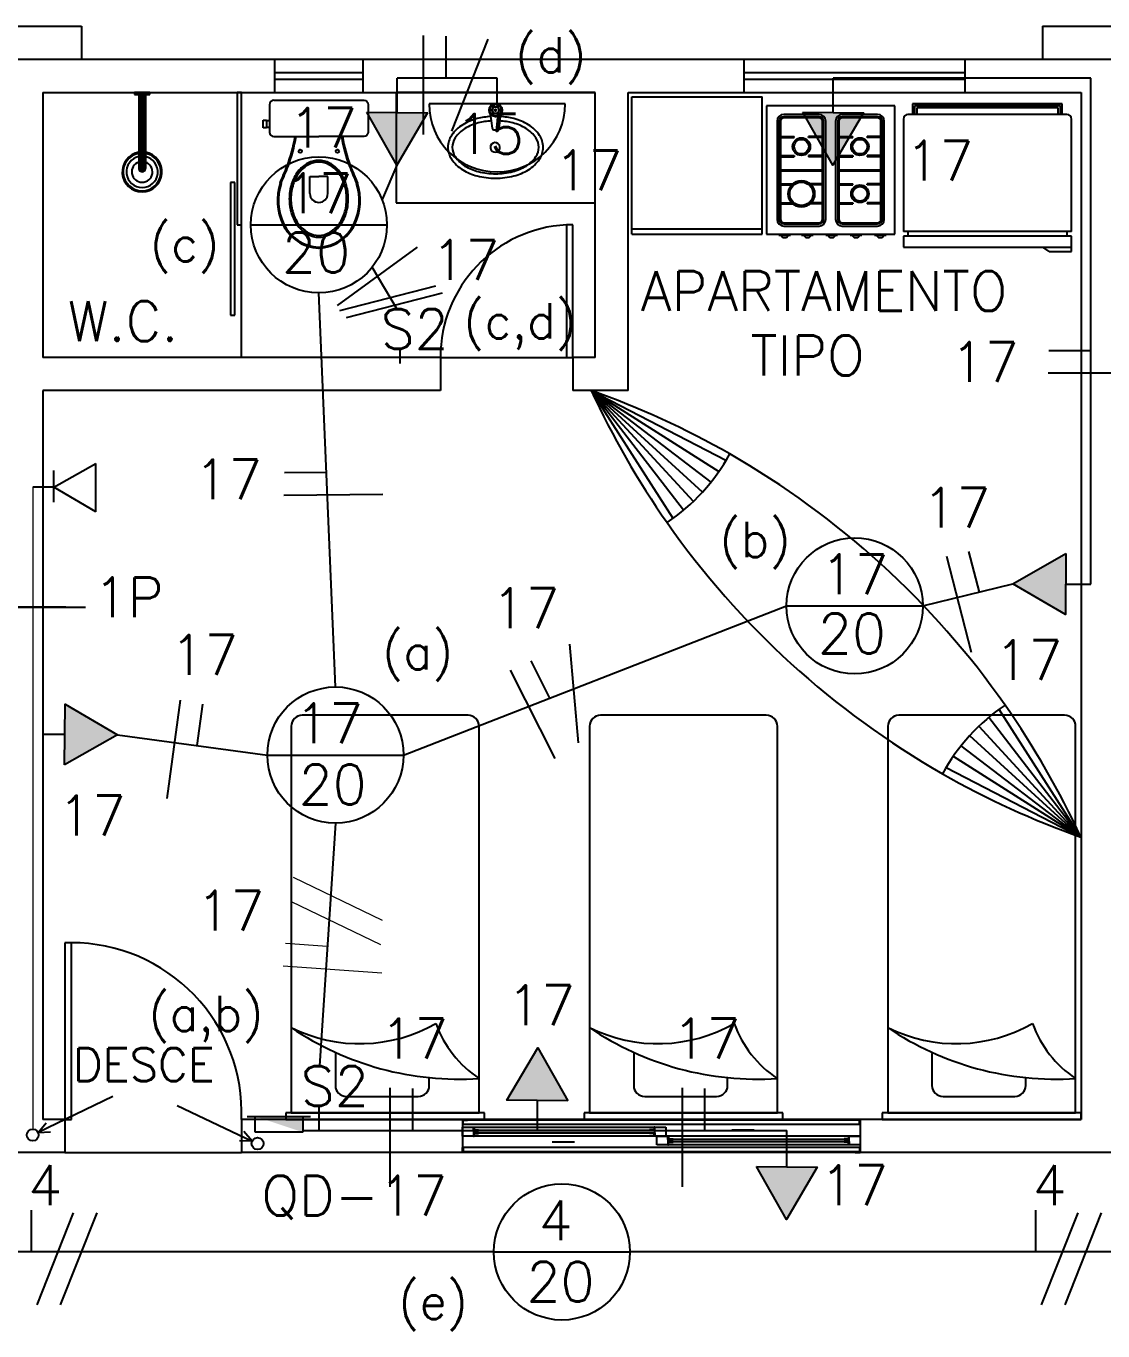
# Model space of a CAD drawing. Extents: x 1.6 to 100.8, y -3.3 to 55.9.
# Drawn here: x 17.62 to 22.49, y 44.8 to 50.71 of the extents above; entities that cross this region are included whole.
import ezdxf

# ---------------------------------------------------------------- set-up
doc = ezdxf.new("R2010")
doc.units = 0
doc.header["$MEASUREMENT"] = 0
doc.linetypes.add('HIDDEN', pattern=[0.375, 0.25, -0.125])
doc.layers.get('0').update_dxf_attribs({"linetype": 'CONTINUOUS'})
for name, color, linetype in [('2-MATERIAIS', 2, 'CONTINUOUS'), ('FIACAO', 6, 'CONTINUOUS'), ('QUADROS', 30, 'CONTINUOUS'), ('Texto', 2, 'CONTINUOUS'), ('Tub_Eletr_parede', 3, 'CONTINUOUS'), ('Tub_Tel_piso', 230, 'HIDDEN')]:
    doc.layers.add(name, color=color, linetype=linetype)
doc.styles.add('ROMANS', font='romans.shx')
doc.styles.add('TXT_TEXTO', font='ROMANS.shx')

# ---------------------------------------------------------------- blocks, each defined once
blk = doc.blocks.new('QF')
at = {"layer": 'QUADROS'}
for p, q in [((0.05, 0.2), (0.05, -0.2)), ((-0.05, -0.15), (-0.05, 0.15)), ((-0.05, 0.15), (0.05, 0.15)), ((0.05, -0.15), (-0.05, -0.15))]:
    blk.add_line(p, q, dxfattribs=at)
blk.add_solid([(-0.05, -0.15), (0.05, 0.15), (0.05, -0.15)], dxfattribs=at)

msp = doc.modelspace()

# ---------------------------------------------------------------- linework, layer by layer
at = {"color": 8, "linetype": 'Continuous', "ltscale": 0.5}
for p, q in [((17.3698, 50.71), (17.8698, 50.71)), ((17.8698, 50.71), (17.8698, 50.56)), ((22.2198, 50.71), (22.7198, 50.71)), ((22.2198, 50.71), (22.2198, 50.56)), ((16.4948, 50.56), (18.7448, 50.56)), ((18.7448, 50.56), (19.1448, 50.56)), ((18.7448, 50.41), (18.7448, 50.56)), ((19.1448, 50.56), (20.8698, 50.56)), ((19.1448, 50.41), (19.1448, 50.56)), ((20.8698, 50.56), (21.8698, 50.56)), ((20.8698, 50.41), (20.8698, 50.56)), ((21.8698, 50.56), (23.0698, 50.56)), ((21.8698, 50.41), (21.8698, 50.56)), ((18.7448, 50.5), (19.1448, 50.5)), ((18.7448, 50.47), (19.1448, 50.47)), ((20.8698, 50.5), (21.8698, 50.5)), ((20.8698, 50.47), (21.8698, 50.47)), ((17.6948, 50.41), (18.7448, 50.41)), ((17.6948, 50.41), (17.6948, 49.21)), ((18.1798, 50.41), (18.1098, 50.41)), ((18.1098, 50.41), (18.1098, 50.4)), ((18.1098, 50.4), (18.1798, 50.4)), ((18.1112, 50.4), (18.1112, 50.41)), ((18.1137, 50.4), (18.1137, 50.41)), ((18.1182, 50.4), (18.1182, 50.41)), ((18.1251, 50.4), (18.1251, 50.41)), ((18.1298, 50.4), (18.1298, 50.065)), ((18.1305, 50.4), (18.1305, 50.0604)), ((18.132, 50.4), (18.132, 50.0571)), ((18.1352, 50.4), (18.1352, 50.0535)), ((18.1361, 50.4), (18.1361, 50.41)), ((18.1404, 50.4), (18.1404, 50.0507)), ((18.1491, 50.4), (18.1491, 50.0507)), ((18.1534, 50.4), (18.1534, 50.41)), ((18.1543, 50.4), (18.1543, 50.0535)), ((18.1575, 50.4), (18.1575, 50.0571)), ((18.159, 50.4), (18.159, 50.0604)), ((18.1598, 50.4), (18.1598, 50.065)), ((18.1644, 50.4), (18.1644, 50.41)), ((18.1713, 50.4), (18.1713, 50.41)), ((18.1758, 50.4), (18.1758, 50.41)), ((18.1783, 50.4), (18.1783, 50.41)), ((18.1798, 50.4), (18.1798, 50.41)), ((18.5948, 50.41), (18.5748, 50.41)), ((18.5748, 50.41), (18.5748, 49.81)), ((18.5948, 49.21), (18.5948, 50.41)), ((18.5948, 49.81), (18.5948, 50.41)), ((18.7448, 50.41), (19.1448, 50.41)), ((19.1448, 50.41), (20.1948, 50.41)), ((20.1948, 50.41), (19.2948, 50.41)), ((19.2948, 50.41), (19.2948, 49.91)), ((20.1948, 49.21), (20.1948, 50.41)), ((20.1948, 49.91), (20.1948, 50.41)), ((20.3448, 50.41), (20.8698, 50.41)), ((20.3448, 49.06), (20.3448, 50.41)), ((20.8698, 50.41), (21.8698, 50.41)), ((21.8698, 50.41), (22.3948, 50.41)), ((22.3948, 50.41), (22.3948, 45.76)), ((18.7225, 50.3621), (18.7211, 50.3542)), ((18.7211, 50.3542), (18.7211, 50.2304)), ((18.7268, 50.3686), (18.7225, 50.3621)), ((18.7332, 50.3729), (18.7268, 50.3686)), ((18.7411, 50.3743), (18.7332, 50.3729)), ((18.7411, 50.3743), (19.1484, 50.3743)), ((18.7411, 50.3743), (18.7411, 50.3743)), ((19.1484, 50.3743), (19.1484, 50.3743)), ((19.1484, 50.3743), (19.1563, 50.3729)), ((19.1563, 50.3729), (19.162, 50.3686)), ((19.162, 50.3686), (19.1663, 50.3621)), ((19.1663, 50.3621), (19.1677, 50.3542)), ((19.1677, 50.3542), (19.1677, 50.2304)), ((20.3616, 49.7681), (20.3616, 50.3893)), ((20.3616, 50.3893), (20.9515, 50.3893)), ((20.9515, 49.7681), (20.9515, 50.3893)), ((20.9712, 50.3483, 0.4), (20.9712, 49.7683, 0.4)), ((21.5512, 50.3483, 0.4), (20.9712, 50.3483, 0.4)), ((21.5512, 49.7683, 0.4), (21.5512, 50.3483, 0.4)), ((22.3095, 50.3582, -0.1), (21.6318, 50.3582, -0.1)), ((21.6318, 50.3582, -0.1), (21.6318, 50.3094, -0.1)), ((22.3007, 50.3494, -0.1), (21.6407, 50.3494, -0.1)), ((21.6407, 50.3494, -0.1), (21.6407, 50.3094, -0.1)), ((22.2906, 50.3393, -0.1), (21.6507, 50.3393, -0.1)), ((21.6507, 50.3393, -0.1), (21.6507, 50.3094, -0.1)), ((22.2906, 50.3094, -0.1), (22.2906, 50.3393, -0.1)), ((22.3007, 50.3094, -0.1), (22.3007, 50.3494, -0.1)), ((22.3095, 50.3094, -0.1), (22.3095, 50.3582, -0.1)), ((18.6931, 50.2669), (18.6931, 50.2848)), ((18.6931, 50.2848), (18.7082, 50.2848)), ((18.7082, 50.2848), (18.7082, 50.2819)), ((18.7082, 50.2819), (18.7082, 50.2519)), ((18.7082, 50.2819), (18.7211, 50.2819)), ((19.7194, 50.314), (19.7291, 50.2474)), ((19.7604, 50.2475), (19.7688, 50.3121)), ((21.0187, 50.28, 0.4), (21.0187, 49.835, 0.4)), ((21.0287, 50.28, 0.4), (21.0287, 49.835, 0.4)), ((21.0337, 50.28, 0.4), (21.0337, 49.835, 0.4)), ((21.2087, 50.31, 0.4), (21.0487, 50.31, 0.4)), ((21.2087, 50.3, 0.4), (21.0487, 50.3, 0.4)), ((21.2087, 50.295, 0.4), (21.0487, 50.295, 0.4)), ((21.2237, 49.835, 0.4), (21.2237, 50.28, 0.4)), ((21.2287, 49.835, 0.4), (21.2287, 50.28, 0.4)), ((21.2387, 49.835, 0.4), (21.2387, 50.28, 0.4)), ((21.2837, 50.28, 0.4), (21.2837, 49.835, 0.4)), ((21.2937, 50.28, 0.4), (21.2937, 49.835, 0.4)), ((21.2987, 50.28, 0.4), (21.2987, 49.835, 0.4)), ((21.4737, 50.31, 0.4), (21.3137, 50.31, 0.4)), ((21.4737, 50.3, 0.4), (21.3137, 50.3, 0.4)), ((21.4737, 50.295, 0.4), (21.3137, 50.295, 0.4)), ((21.4887, 49.835, 0.4), (21.4887, 50.28, 0.4)), ((21.4937, 49.835, 0.4), (21.4937, 50.28, 0.4)), ((21.5037, 49.835, 0.4), (21.5037, 50.28, 0.4)), ((21.5907, 50.2894), (21.5907, 49.7794)), ((22.3307, 50.3094), (21.6107, 50.3094)), ((22.3507, 49.7794), (22.3507, 50.2894)), ((18.6931, 50.249), (18.6931, 50.2669)), ((18.7082, 50.249), (18.6931, 50.249)), ((18.7082, 50.249), (18.7082, 50.2519)), ((18.7082, 50.2519), (18.7211, 50.2519)), ((18.7211, 50.2304), (18.7211, 50.2304)), ((18.7211, 50.2304), (18.7225, 50.2225)), ((18.7225, 50.2225), (18.7268, 50.2161)), ((18.7268, 50.2161), (18.7332, 50.2118)), ((19.162, 50.2161), (19.1563, 50.2118)), ((19.1663, 50.2225), (19.162, 50.2161)), ((19.1677, 50.2304), (19.1663, 50.2225)), ((19.1677, 50.2304), (19.1677, 50.2304)), ((19.7371, 50.2401), (19.7524, 50.2401)), ((18.7332, 50.2118), (18.7411, 50.2104)), ((18.7411, 50.2104), (18.9444, 50.2104)), ((18.842, 50.2096), (18.8422, 50.2104)), ((18.842, 50.2096), (18.842, 50.2096)), ((19.1484, 50.2104), (18.9444, 50.2104)), ((19.0468, 50.2096), (19.0466, 50.2104)), ((19.0468, 50.2096), (19.0468, 50.2096)), ((19.1563, 50.2118), (19.1484, 50.2104)), ((21.0337, 50.21, 0.4), (21.0964, 50.21, 0.4)), ((21.0337, 50.205, 0.4), (21.0964, 50.205, 0.4)), ((21.0964, 50.205, 0.4), (21.0964, 50.21, 0.4)), ((21.161, 50.205, 0.4), (21.161, 50.21, 0.4)), ((21.2237, 50.21, 0.4), (21.161, 50.21, 0.4)), ((21.2237, 50.205, 0.4), (21.161, 50.205, 0.4)), ((21.2987, 50.21, 0.4), (21.3614, 50.21, 0.4)), ((21.2987, 50.205, 0.4), (21.3614, 50.205, 0.4)), ((21.3614, 50.205, 0.4), (21.3614, 50.21, 0.4)), ((21.426, 50.205, 0.4), (21.426, 50.21, 0.4)), ((21.4887, 50.21, 0.4), (21.426, 50.21, 0.4)), ((21.4887, 50.205, 0.4), (21.426, 50.205, 0.4)), ((21.0337, 50.1236, 0.4), (21.0964, 50.1236, 0.4)), ((21.0337, 50.1186, 0.4), (21.0964, 50.1186, 0.4)), ((21.0964, 50.1236, 0.4), (21.0964, 50.1186, 0.4)), ((21.2237, 50.1236, 0.4), (21.161, 50.1236, 0.4)), ((21.161, 50.1236, 0.4), (21.161, 50.1186, 0.4)), ((21.2237, 50.1186, 0.4), (21.161, 50.1186, 0.4)), ((21.2987, 50.1236, 0.4), (21.3614, 50.1236, 0.4)), ((21.2987, 50.1186, 0.4), (21.3614, 50.1186, 0.4)), ((21.3614, 50.1236, 0.4), (21.3614, 50.1186, 0.4)), ((21.426, 50.1236, 0.4), (21.426, 50.1186, 0.4)), ((21.4887, 50.1236, 0.4), (21.426, 50.1236, 0.4)), ((21.4887, 50.1186, 0.4), (21.426, 50.1186, 0.4)), ((21.0337, 50.06, 0.4), (21.2237, 50.06, 0.4)), ((21.0337, 50.055, 0.4), (21.2237, 50.055, 0.4)), ((21.2987, 50.06, 0.4), (21.4887, 50.06, 0.4)), ((21.2987, 50.055, 0.4), (21.4887, 50.055, 0.4)), ((18.5648, 50.0012), (18.5448, 50.0012)), ((18.5448, 50.0012), (18.5448, 49.4012)), ((18.5648, 49.4012), (18.5648, 50.0012)), ((18.9043, 49.9519), (18.9043, 50.0293)), ((18.9043, 50.0293), (18.9451, 50.0293)), ((18.9852, 50.0293), (18.9444, 50.0293)), ((18.9852, 49.9519), (18.9852, 50.0293)), ((21.0337, 49.9965, 0.4), (21.0964, 49.9965, 0.4)), ((21.0337, 49.9915, 0.4), (21.0964, 49.9915, 0.4)), ((21.0964, 49.9915, 0.4), (21.0964, 49.9965, 0.4)), ((21.161, 49.9915, 0.4), (21.161, 49.9965, 0.4)), ((21.2237, 49.9965, 0.4), (21.161, 49.9965, 0.4)), ((21.2237, 49.9915, 0.4), (21.161, 49.9915, 0.4)), ((21.2987, 49.9965, 0.4), (21.3614, 49.9965, 0.4)), ((21.2987, 49.9915, 0.4), (21.3614, 49.9915, 0.4)), ((21.3614, 49.9915, 0.4), (21.3614, 49.9965, 0.4)), ((21.426, 49.9915, 0.4), (21.426, 49.9965, 0.4)), ((21.4887, 49.9965, 0.4), (21.426, 49.9965, 0.4)), ((21.4887, 49.9915, 0.4), (21.426, 49.9915, 0.4)), ((19.2948, 49.91), (20.1948, 49.91)), ((21.0337, 49.91, 0.4), (21.0964, 49.91, 0.4)), ((21.0337, 49.905, 0.4), (21.0964, 49.905, 0.4)), ((21.0964, 49.91, 0.4), (21.0964, 49.905, 0.4)), ((21.2237, 49.91, 0.4), (21.161, 49.91, 0.4)), ((21.161, 49.91, 0.4), (21.161, 49.905, 0.4)), ((21.2237, 49.905, 0.4), (21.161, 49.905, 0.4)), ((21.2987, 49.91, 0.4), (21.3614, 49.91, 0.4)), ((21.2987, 49.905, 0.4), (21.3614, 49.905, 0.4)), ((21.3614, 49.91, 0.4), (21.3614, 49.905, 0.4)), ((21.426, 49.91, 0.4), (21.426, 49.905, 0.4)), ((21.4887, 49.91, 0.4), (21.426, 49.91, 0.4)), ((21.4887, 49.905, 0.4), (21.426, 49.905, 0.4)), ((18.5748, 49.81), (18.5948, 49.81)), ((20.0948, 49.81), (20.0648, 49.81)), ((20.0648, 49.81), (20.0648, 49.21)), ((20.0948, 49.21), (20.0948, 49.81)), ((21.0487, 49.82, 0.4), (21.2087, 49.82, 0.4)), ((21.0487, 49.815, 0.4), (21.2087, 49.815, 0.4)), ((21.0487, 49.805, 0.4), (21.2087, 49.805, 0.4)), ((21.3137, 49.82, 0.4), (21.4737, 49.82, 0.4)), ((21.3137, 49.815, 0.4), (21.4737, 49.815, 0.4)), ((21.3137, 49.805, 0.4), (21.4737, 49.805, 0.4)), ((20.3616, 49.7918), (20.9515, 49.7918)), ((20.3616, 49.7681), (20.9515, 49.7681)), ((20.9712, 49.7683, 0.4), (21.5512, 49.7683, 0.4)), ((21.026, 49.7641, 0.4), (21.0799, 49.7641, 0.4)), ((21.0364, 49.762, 0.4), (21.0454, 49.753, 0.4)), ((21.0695, 49.762, 0.4), (21.0364, 49.762, 0.4)), ((21.0454, 49.753, 0.4), (21.0608, 49.753, 0.4)), ((21.0608, 49.753, 0.4), (21.0695, 49.762, 0.4)), ((21.1288, 49.7641, 0.4), (21.1826, 49.7641, 0.4)), ((21.1392, 49.762, 0.4), (21.1481, 49.753, 0.4)), ((21.1723, 49.762, 0.4), (21.1392, 49.762, 0.4)), ((21.1481, 49.753, 0.4), (21.1636, 49.753, 0.4)), ((21.1636, 49.753, 0.4), (21.1723, 49.762, 0.4)), ((21.2388, 49.7641, 0.4), (21.2926, 49.7641, 0.4)), ((21.2492, 49.762, 0.4), (21.2581, 49.753, 0.4)), ((21.2823, 49.762, 0.4), (21.2492, 49.762, 0.4)), ((21.2581, 49.753, 0.4), (21.2736, 49.753, 0.4)), ((21.2736, 49.753, 0.4), (21.2823, 49.762, 0.4)), ((21.3488, 49.7641, 0.4), (21.4026, 49.7641, 0.4)), ((21.3592, 49.762, 0.4), (21.3681, 49.753, 0.4)), ((21.3923, 49.762, 0.4), (21.3592, 49.762, 0.4)), ((21.3681, 49.753, 0.4), (21.3836, 49.753, 0.4)), ((21.3836, 49.753, 0.4), (21.3923, 49.762, 0.4)), ((21.4588, 49.7641, 0.4), (21.5126, 49.7641, 0.4)), ((21.4692, 49.762, 0.4), (21.4781, 49.753, 0.4)), ((21.5023, 49.762, 0.4), (21.4692, 49.762, 0.4)), ((21.4781, 49.753, 0.4), (21.4936, 49.753, 0.4)), ((21.4936, 49.753, 0.4), (21.5023, 49.762, 0.4)), ((22.3507, 49.7794), (21.5907, 49.7794)), ((22.3507, 49.7594), (21.5907, 49.7594)), ((21.5907, 49.7594), (21.5907, 49.7094)), ((21.6107, 49.7794), (21.6107, 49.7594)), ((22.3307, 49.7794), (22.3307, 49.7594)), ((22.3507, 49.6894), (22.3507, 49.7594)), ((21.5907, 49.7094), (22.3507, 49.7094)), ((22.2507, 49.6894), (22.2207, 49.7094)), ((22.2507, 49.6894), (22.3507, 49.6894)), ((18.5448, 49.4012), (18.5648, 49.4012)), ((19.4948, 49.21), (17.6948, 49.21)), ((19.4948, 49.21), (19.4948, 49.06)), ((19.4948, 49.21), (20.0948, 49.21)), ((20.0648, 49.21), (20.0948, 49.21)), ((20.0948, 49.21), (20.0948, 49.06)), ((20.1948, 49.21), (20.0948, 49.21)), ((19.4948, 49.06), (17.6948, 49.06)), ((17.6948, 49.06), (17.6948, 45.76)), ((20.3448, 49.06), (20.0948, 49.06)), ((20.6811, 48.6006), (20.1775, 49.06)), ((20.7197, 48.6459), (20.1775, 49.06)), ((20.1775, 49.06), (20.6391, 48.5585)), ((20.5951, 48.5182), (20.1775, 49.06)), ((20.1775, 49.06), (20.7546, 48.6941)), ((20.5479, 48.4814), (20.1775, 49.06)), ((20.1775, 49.06), (20.7873, 48.7443)), ((22.3937, 47.0381), (22.0235, 47.6164)), ((19.6198, 47.59), (18.8698, 47.59)), ((20.9698, 47.59), (20.2198, 47.59)), ((22.3198, 47.59), (21.5698, 47.59)), ((22.3937, 47.0381), (21.9766, 47.5793)), ((18.8198, 47.54), (18.8198, 45.79)), ((19.6698, 45.79), (19.6698, 47.54)), ((20.1698, 47.54), (20.1698, 45.79)), ((21.0198, 45.79), (21.0198, 47.54)), ((21.5198, 47.54), (21.5198, 45.79)), ((21.8901, 47.4976), (22.3937, 47.0381)), ((21.9317, 47.5401), (22.3937, 47.0381)), ((22.3698, 45.79), (22.3698, 47.54)), ((22.3937, 47.0381), (21.852, 47.4519)), ((21.816, 47.4044), (22.3937, 47.0381)), ((21.7836, 47.354), (22.3937, 47.0381)), ((17.8248, 46.56), (17.7948, 46.56)), ((17.7948, 46.56), (17.7948, 45.76)), ((17.8248, 45.76), (17.8248, 46.56)), ((19.0197, 46.0571), (19.0197, 45.914)), ((20.3697, 46.0571), (20.3697, 45.914)), ((21.7197, 46.0571), (21.7197, 45.914)), ((19.4445, 45.914), (19.4445, 45.9494)), ((20.7945, 45.914), (20.7945, 45.9494)), ((22.1445, 45.914), (22.1445, 45.9494)), ((19.0697, 45.864), (19.3945, 45.864)), ((20.4197, 45.864), (20.7445, 45.864)), ((21.7697, 45.864), (22.0945, 45.864)), ((19.6948, 45.79), (18.7948, 45.79)), ((18.7948, 45.79), (18.7948, 45.76)), ((18.8198, 45.79), (19.6698, 45.79)), ((19.6948, 45.76), (19.6948, 45.79)), ((21.0448, 45.79), (20.1448, 45.79)), ((20.1448, 45.79), (20.1448, 45.76)), ((20.1698, 45.79), (21.0198, 45.79)), ((21.0448, 45.76), (21.0448, 45.79)), ((22.3948, 45.79), (21.4948, 45.79)), ((21.4948, 45.79), (21.4948, 45.76)), ((21.5198, 45.79), (22.3698, 45.79)), ((22.3948, 45.76), (22.3948, 45.79)), ((17.7948, 45.76), (17.6948, 45.76)), ((17.7948, 45.76), (17.7948, 45.61)), ((17.7948, 45.76), (17.8248, 45.76)), ((19.5948, 45.76), (18.5948, 45.76)), ((18.5948, 45.76), (18.5948, 45.61)), ((18.7948, 45.76), (19.6948, 45.76)), ((19.5948, 45.76), (19.5948, 45.61)), ((19.6178, 45.76), (19.5948, 45.76)), ((19.5948, 45.76), (19.5948, 45.737)), ((19.5948, 45.737), (19.5978, 45.737)), ((19.5948, 45.725), (20.5148, 45.725)), ((19.5948, 45.685), (19.5948, 45.725)), ((19.5948, 45.725), (19.6448, 45.725)), ((21.3948, 45.76), (19.5978, 45.76)), ((21.3918, 45.757), (19.5978, 45.757)), ((19.5978, 45.737), (19.5978, 45.757)), ((19.5978, 45.757), (19.6178, 45.757)), ((21.3918, 45.737), (19.5978, 45.737)), ((19.6178, 45.757), (19.6178, 45.76)), ((19.6448, 45.725), (19.6478, 45.725)), ((19.6448, 45.71), (19.6448, 45.725)), ((19.6448, 45.725), (19.6448, 45.685)), ((19.6478, 45.725), (19.6478, 45.713)), ((20.1448, 45.76), (21.0448, 45.76)), ((20.4648, 45.725), (20.4618, 45.725)), ((20.4618, 45.725), (20.4618, 45.713)), ((20.4648, 45.71), (20.4648, 45.725)), ((20.4648, 45.685), (20.4648, 45.725)), ((20.4648, 45.725), (20.5148, 45.725)), ((20.5148, 45.725), (20.5148, 45.685)), ((21.3718, 45.757), (21.3718, 45.76)), ((21.3718, 45.76), (21.3948, 45.76)), ((21.3918, 45.757), (21.3718, 45.757)), ((21.3918, 45.737), (21.3918, 45.757)), ((21.3948, 45.737), (21.3918, 45.737)), ((22.3948, 45.76), (21.3948, 45.76)), ((21.3948, 45.76), (21.3948, 45.61)), ((21.3948, 45.76), (21.3948, 45.737)), ((21.4948, 45.76), (22.3948, 45.76)), ((21.3948, 45.685), (19.5948, 45.685)), ((19.6448, 45.685), (19.5948, 45.685)), ((19.6678, 45.71), (19.6448, 45.71)), ((19.6448, 45.71), (19.6448, 45.7)), ((20.4648, 45.71), (19.6448, 45.71)), ((19.6678, 45.7), (19.6448, 45.7)), ((19.6448, 45.7), (19.6448, 45.685)), ((19.6448, 45.7), (20.4648, 45.7)), ((19.6448, 45.685), (19.6478, 45.685)), ((19.6478, 45.713), (19.6678, 45.713)), ((19.6478, 45.685), (19.6478, 45.697)), ((19.6478, 45.697), (19.6678, 45.697)), ((19.6678, 45.713), (19.6678, 45.71)), ((19.6678, 45.697), (19.6678, 45.7)), ((20.4618, 45.713), (20.4418, 45.713)), ((20.4418, 45.713), (20.4418, 45.71)), ((20.4418, 45.71), (20.4648, 45.71)), ((20.4418, 45.697), (20.4418, 45.7)), ((20.4418, 45.7), (20.4648, 45.7)), ((20.4618, 45.697), (20.4418, 45.697)), ((20.4618, 45.685), (20.4618, 45.697)), ((20.4648, 45.685), (20.4618, 45.685)), ((20.4648, 45.7), (20.4648, 45.71)), ((20.4648, 45.7), (20.4648, 45.685)), ((20.5148, 45.685), (20.4648, 45.685)), ((20.4748, 45.645), (20.4748, 45.685)), ((20.4748, 45.685), (20.5248, 45.685)), ((20.5248, 45.685), (20.5278, 45.685)), ((20.5248, 45.67), (20.5248, 45.685)), ((20.5248, 45.685), (20.5248, 45.645)), ((20.5248, 45.67), (20.5248, 45.66)), ((21.3448, 45.67), (20.5248, 45.67)), ((20.5478, 45.67), (20.5248, 45.67)), ((20.5278, 45.685), (20.5278, 45.673)), ((20.5278, 45.673), (20.5478, 45.673)), ((20.5478, 45.673), (20.5478, 45.67)), ((20.8644, 45.7109), (20.8144, 45.7109)), ((20.9144, 45.7109), (20.8644, 45.7109)), ((21.3418, 45.673), (21.3218, 45.673)), ((21.3218, 45.673), (21.3218, 45.67)), ((21.3218, 45.67), (21.3448, 45.67)), ((21.3448, 45.685), (21.3418, 45.685)), ((21.3418, 45.685), (21.3418, 45.673)), ((21.3448, 45.67), (21.3448, 45.685)), ((21.3448, 45.645), (21.3448, 45.685)), ((21.3448, 45.685), (21.3948, 45.685)), ((21.3448, 45.66), (21.3448, 45.67)), ((21.3948, 45.685), (21.3948, 45.645)), ((17.7948, 45.61), (17.4448, 45.61)), ((17.7948, 45.61), (18.5948, 45.61)), ((19.5948, 45.61), (18.5948, 45.61)), ((19.5948, 45.633), (19.5978, 45.633)), ((19.5948, 45.61), (19.5948, 45.633)), ((19.6178, 45.61), (19.5948, 45.61)), ((21.3918, 45.633), (19.5978, 45.633)), ((19.5978, 45.633), (19.5978, 45.613)), ((21.3918, 45.613), (19.5978, 45.613)), ((19.5978, 45.613), (19.6178, 45.613)), ((21.3918, 45.61), (19.5978, 45.61)), ((19.6178, 45.613), (19.6178, 45.61)), ((20.0011, 45.6582), (20.0511, 45.6582)), ((20.0511, 45.6582), (20.1011, 45.6582)), ((21.3948, 45.645), (20.4748, 45.645)), ((20.5248, 45.645), (20.4748, 45.645)), ((20.5248, 45.66), (21.3448, 45.66)), ((20.5478, 45.66), (20.5248, 45.66)), ((20.5248, 45.66), (20.5248, 45.645)), ((20.5248, 45.645), (20.5278, 45.645)), ((20.5278, 45.645), (20.5278, 45.657)), ((20.5278, 45.657), (20.5478, 45.657)), ((20.5478, 45.657), (20.5478, 45.66)), ((21.3218, 45.657), (21.3218, 45.66)), ((21.3218, 45.66), (21.3448, 45.66)), ((21.3418, 45.657), (21.3218, 45.657)), ((21.3418, 45.645), (21.3418, 45.657)), ((21.3448, 45.645), (21.3418, 45.645)), ((21.3448, 45.66), (21.3448, 45.645)), ((21.3948, 45.645), (21.3448, 45.645)), ((21.3918, 45.613), (21.3718, 45.613)), ((21.3718, 45.613), (21.3718, 45.61)), ((21.3718, 45.61), (21.3948, 45.61)), ((21.3948, 45.633), (21.3918, 45.633)), ((21.3918, 45.633), (21.3918, 45.613)), ((21.3948, 45.61), (21.3948, 45.633)), ((23.5448, 45.61), (21.3948, 45.61))]:
    msp.add_line(p, q, dxfattribs=at)
for centre, radius in [((19.7448, 50.33), 0.03), ((19.7448, 50.33), 0.0261), ((19.7448, 50.33), 0.0151), ((19.7448, 50.33), 0.00444), ((21.1287, 50.1643, 0.4), 0.04), ((21.1287, 50.1643, 0.4), 0.033), ((21.3937, 50.1643, 0.4), 0.04), ((21.3937, 50.1643, 0.4), 0.033), ((18.8607, 50.1434), 0.00752), ((19.0289, 50.1434), 0.00752), ((21.1287, 49.9508, 0.4), 0.06), ((21.1287, 49.9508, 0.4), 0.053), ((21.3937, 49.9508, 0.4), 0.04), ((21.3937, 49.9508, 0.4), 0.033)]:
    msp.add_circle(centre, radius, dxfattribs=at)
for centre, radius, start, end in [((19.7187, 50.3451), 0.0151, 270, 30), ((19.7448, 50.3602), 0.0151, 210, 330), ((19.7708, 50.3451), 0.0151, 150, 270), ((19.7196, 50.0611), 0.2372, 104.24882, 121.51159), ((19.7196, 50.0611), 0.2172, 104.24882, 121.51159), ((19.7466, 49.9527), 0.3489, 94.15013, 104.16933), ((19.7493, 49.9396), 0.3423, 94.20481, 104.06872), ((19.7187, 50.315), 0.0151, 330, 90), ((19.7448, 50.2999), 0.0151, 30, 150), ((19.7708, 50.315), 0.0151, 90, 210), ((19.7444, 49.9634), 0.318, 75.75118, 86.33479), ((19.742, 49.9517), 0.3499, 75.83714, 85.84591), ((19.7692, 50.0611), 0.2172, 58.48841, 75.75118), ((19.7692, 50.0611), 0.2372, 58.48841, 75.75118), ((21.0487, 50.28, 0.4), 0.03, 90, 180), ((21.0487, 50.28, 0.4), 0.02, 90, 180), ((21.0487, 50.28, 0.4), 0.015, 90, 180), ((21.2087, 50.28, 0.4), 0.03, 0, 90), ((21.2087, 50.28, 0.4), 0.02, 360, 90), ((21.2087, 50.28, 0.4), 0.015, 360, 90), ((21.3137, 50.28, 0.4), 0.03, 90, 180), ((21.3137, 50.28, 0.4), 0.02, 90, 180), ((21.3137, 50.28, 0.4), 0.015, 90, 180), ((21.4737, 50.28, 0.4), 0.03, 0, 90), ((21.4737, 50.28, 0.4), 0.02, 360, 90), ((21.4737, 50.28, 0.4), 0.015, 360, 90), ((21.6107, 50.2894), 0.02, 90, 180), ((22.3307, 50.2894), 0.02, 0, 90), ((19.6245, 50.1614), 0.0957, 145.95593, 180), ((19.6818, 50.1228), 0.1648, 121.51159, 145.95593), ((19.6818, 50.1228), 0.1448, 121.51159, 145.95593), ((19.7371, 50.2481), 0.008, 185.23118, 269.96934), ((19.7524, 50.2481), 0.008, 269.96934, 355.87254), ((19.807, 50.1228), 0.1448, 34.04407, 58.48841), ((19.807, 50.1228), 0.1648, 34.04407, 58.48841), ((19.8643, 50.1614), 0.0957, 0, 34.04407), ((18.086, 50.3407), 0.7626, 339.69088, 350.16298), ((18.086, 50.3407), 0.7673, 339.69088, 350.16298), ((19.8028, 50.3407), 0.7673, 189.83702, 200.30912), ((19.8028, 50.3407), 0.7626, 189.83702, 200.30912), ((19.6245, 50.1614), 0.0957, 180, 214.04407), ((19.6245, 50.1614), 0.0757, 145.95593, 180), ((19.6245, 50.1614), 0.0757, 180, 214.04407), ((19.7427, 50.161), 0.0218, 139.23397, 319.23397), ((19.7427, 50.161), 0.0218, 319.23397, 139.23397), ((19.8643, 50.1614), 0.0757, 0, 34.04407), ((19.8643, 50.1614), 0.0757, 325.95593, 360), ((19.8643, 50.1614), 0.0957, 325.95593, 360), ((18.1448, 50.05), 0.09, 99.59407, 80.40593), ((18.1448, 50.05), 0.0854, 100.80692, 79.19308), ((18.1448, 50.05), 0.0709, 102.20911, 77.79089), ((18.1448, 50.05), 0.0469, 108.64821, 71.35179), ((18.9444, 49.9989), 0.1034, 90, 118.37615), ((18.9444, 49.9989), 0.1034, 61.62385, 90), ((19.6818, 50.2001), 0.1648, 214.04407, 238.48841), ((19.6818, 50.2001), 0.1448, 214.04407, 238.48841), ((19.807, 50.2001), 0.1448, 301.51159, 325.95593), ((19.807, 50.2001), 0.1648, 301.51159, 325.95593), ((18.1448, 50.0697), 0.0157, 197.12694, 342.87306), ((18.1448, 50.0668), 0.0151, 186.75622, 353.24378), ((18.1448, 50.0804), 0.0215, 225.64197, 314.35803), ((18.1448, 50.065), 0.015, 180, 0), ((-7.8683, 61.1129), 28.863, 337.3538, 337.51832), ((-6.4302, 60.5141), 27.3099, 337.35144, 337.52574), ((18.9916, 49.9428), 0.1784, 142.51776, 162.37842), ((18.9907, 49.9425), 0.1702, 142.51776, 162.37842), ((18.9628, 49.9649), 0.142, 118.37615, 142.51776), ((18.9624, 49.9642), 0.1345, 118.37615, 142.51776), ((18.9444, 49.9975), 0.0966, 90, 118.37615), ((18.9444, 49.9975), 0.0966, 61.62385, 90), ((18.9264, 49.9642), 0.1345, 37.48224, 61.62385), ((18.926, 49.9649), 0.142, 37.48224, 61.62385), ((18.8981, 49.9425), 0.1702, 17.62158, 37.48224), ((18.8972, 49.9428), 0.1784, 17.62158, 37.48224), ((44.319, 60.5141), 27.3099, 202.47426, 202.64856), ((45.7571, 61.1129), 28.863, 202.48168, 202.6462), ((19.7196, 50.2618), 0.2372, 238.48841, 255.75118), ((19.7196, 50.2618), 0.2172, 238.48841, 255.75118), ((19.7444, 50.3595), 0.318, 255.75118, 270), ((19.7444, 50.3595), 0.318, 270, 284.24882), ((19.7692, 50.2618), 0.2172, 284.24882, 301.51159), ((19.7692, 50.2618), 0.2372, 284.24882, 301.51159), ((19.0119, 49.9211), 0.2549, 162.09039, 205.44583), ((19.0082, 49.9209), 0.2467, 161.86702, 205.76246), ((19.0371, 49.9283), 0.2261, 162.37842, 180), ((19.0353, 49.9283), 0.2169, 162.37842, 180), ((18.8535, 49.9283), 0.2169, 0, 17.62158), ((18.8517, 49.9283), 0.2261, 0, 17.62158), ((18.8806, 49.9209), 0.2467, 334.23754, 18.13298), ((18.8769, 49.9211), 0.2549, 334.55417, 17.90961), ((19.7444, 50.3595), 0.338, 255.75118, 270), ((19.7444, 50.3595), 0.338, 270, 284.24882), ((19.0371, 49.9283), 0.2261, 180, 197.62158), ((19.0353, 49.9283), 0.2169, 180, 197.62158), ((18.9448, 49.9519), 0.0404, 180, 0), ((18.8535, 49.9283), 0.2169, 342.37842, 0), ((18.8517, 49.9283), 0.2261, 342.37842, 0), ((18.9916, 49.9139), 0.1784, 197.62158, 217.48224), ((18.9907, 49.9142), 0.1702, 197.62158, 217.48224), ((18.8981, 49.9142), 0.1702, 322.51776, 342.37842), ((18.8972, 49.9139), 0.1784, 322.51776, 342.37842), ((18.9527, 49.8941), 0.1898, 205.76246, 267.20811), ((18.9527, 49.8941), 0.1851, 205.76246, 267.20811), ((18.9628, 49.8917), 0.142, 217.48224, 241.62385), ((18.9624, 49.8925), 0.1345, 217.48224, 241.62385), ((18.9361, 49.8941), 0.1851, 272.79189, 334.23754), ((18.9361, 49.8941), 0.1898, 272.79189, 334.23754), ((18.9264, 49.8925), 0.1345, 298.37615, 322.51776), ((18.926, 49.8917), 0.142, 298.37615, 322.51776), ((20.0956, 49.21), 0.6008, 92.9376, 180), ((21.0487, 49.835, 0.4), 0.03, 180, 270), ((21.0487, 49.835, 0.4), 0.02, 180, 270), ((21.0487, 49.835, 0.4), 0.015, 180, 270), ((21.2087, 49.835, 0.4), 0.03, 270, 0), ((21.2087, 49.835, 0.4), 0.02, 270, 0), ((21.2087, 49.835, 0.4), 0.015, 270, 0), ((21.3137, 49.835, 0.4), 0.03, 180, 270), ((21.3137, 49.835, 0.4), 0.02, 180, 270), ((21.3137, 49.835, 0.4), 0.015, 180, 270), ((21.4737, 49.835, 0.4), 0.015, 270, 0), ((21.4737, 49.835, 0.4), 0.02, 270, 0), ((21.4737, 49.835, 0.4), 0.03, 270, 0), ((18.9444, 49.8577), 0.1034, 241.62385, 270), ((18.9444, 49.8591), 0.0966, 241.62385, 270), ((18.9444, 49.8591), 0.0966, 270, 298.37615), ((18.9444, 49.8577), 0.1034, 270, 298.37615), ((18.8906, 45.4239), 3.8571, 60.25838, 70.51033), ((23.6806, 50.6742), 3.8571, 204.73957, 214.99153), ((20.0266, 49.1978), 0.886, 303.89891, 331.351), ((18.8906, 45.4239), 3.8571, 34.99153, 60.25838), ((23.6806, 50.6742), 3.8571, 214.99153, 240.25838), ((22.5447, 46.9004), 0.886, 123.89891, 151.351), ((18.8906, 45.4239), 3.8571, 24.73957, 34.99153), ((18.8698, 47.54), 0.05, 90, 180), ((19.6198, 47.54), 0.05, 0, 90), ((20.2198, 47.54), 0.05, 90, 180), ((20.9698, 47.54), 0.05, 0, 90), ((21.5698, 47.54), 0.05, 90, 180), ((22.3198, 47.54), 0.05, 0, 90), ((23.6806, 50.6742), 3.8571, 240.25838, 250.51033), ((17.8248, 45.7895), 0.7706, 357.81062, 90), ((19.1297, 46.7978), 0.6947, 243.50878, 299.77524), ((19.5799, 47.2969), 1.3543, 235.85456, 273.80423), ((19.9473, 46.3638), 0.502, 199.67399, 236.43082), ((20.4797, 46.7978), 0.6947, 243.50878, 299.77524), ((20.9299, 47.2969), 1.3543, 235.85456, 273.80423), ((21.2973, 46.3638), 0.502, 199.67399, 236.43082), ((21.8297, 46.7978), 0.6947, 243.50878, 299.77524), ((22.2799, 47.2969), 1.3543, 235.85456, 273.80423), ((22.6473, 46.3638), 0.502, 199.67399, 236.43082), ((19.0697, 46.0571), 0.05, 172.39713, 180), ((20.4197, 46.0571), 0.05, 172.39713, 180), ((21.7697, 46.0571), 0.05, 172.39713, 180), ((19.0697, 45.914), 0.05, 180, 270), ((19.3945, 45.914), 0.05, 270, 0), ((20.4197, 45.914), 0.05, 180, 270), ((20.7445, 45.914), 0.05, 270, 0), ((21.7697, 45.914), 0.05, 180, 270), ((22.0945, 45.914), 0.05, 270, 0)]:
    msp.add_arc(centre, radius, start, end, dxfattribs=at)
at = {"layer": '2-MATERIAIS', "color": 4}
for p, q in [((19.2994, 50.3188), (19.2994, 50.4188)), ((21.2724, 50.3188), (21.2724, 50.4188)), ((22.3248, 48.1838), (22.4248, 48.1838)), ((17.7952, 47.5031), (17.6952, 47.5031)), ((19.9332, 45.8461), (19.9332, 45.7461)), ((21.0628, 45.5452), (21.0628, 45.6452))]:
    msp.add_line(p, q, dxfattribs=at)
at = {"layer": '2-MATERIAIS', "linetype": 'Continuous'}
for p, q in [((20.0597, 50.3576), (19.4434, 50.3576)), ((18.6366, 49.81), (19.2529, 49.81)), ((21.0616, 48.085), (21.6779, 48.085)), ((18.7116, 47.41), (19.3279, 47.41)), ((19.7366, 45.16), (20.3529, 45.16))]:
    msp.add_line(p, q, dxfattribs=at)
at = {"layer": '2-MATERIAIS', "color": 21}
for p, q in [((17.7449, 48.622), (17.935, 48.7298)), ((17.7449, 48.5548), (17.7449, 48.6976)), ((17.935, 48.5102), (17.935, 48.7298)), ((17.7449, 48.622), (17.6496, 48.622)), ((17.935, 48.5102), (17.7449, 48.622))]:
    msp.add_line(p, q, dxfattribs=at)
at = {"layer": '2-MATERIAIS', "color": 4}
for points in [[(19.1616, 50.3199), (19.4372, 50.3177), (19.2975, 50.0801)], [(21.1345, 50.3199), (21.4102, 50.3177), (21.2705, 50.0801)], [(22.3259, 48.3216), (22.3237, 48.046), (22.0861, 48.1857)], [(17.7941, 47.3652), (17.7963, 47.6409), (18.0339, 47.5012)], [(20.071, 45.845), (19.7954, 45.8472), (19.9351, 46.0848)], [(20.925, 45.5463), (21.2006, 45.5441), (21.0609, 45.3065)]]:
    msp.add_lwpolyline(points, close=True, dxfattribs=at)
at = {"layer": '2-MATERIAIS', "linetype": 'Continuous'}
for centre in [(18.9448, 49.81), (21.3698, 48.085), (19.0198, 47.41), (20.0448, 45.16)]:
    msp.add_circle(centre, 0.3081, dxfattribs=at)
msp.add_arc((19.7515, 50.3576), 0.3081, 180, 0, dxfattribs=at)
at = {"layer": '2-MATERIAIS', "color": 4}
for points in [[(19.1616, 50.3199), (19.2975, 50.0801), (19.4372, 50.3177)], [(21.1345, 50.3199), (21.2705, 50.0801), (21.4102, 50.3177)], [(22.3259, 48.3216), (22.0861, 48.1857), (22.3237, 48.046)], [(17.7941, 47.3652), (18.0339, 47.5012), (17.7963, 47.6409)], [(20.071, 45.845), (19.9351, 46.0848), (19.7954, 45.8472)], [(20.925, 45.5463), (21.0609, 45.3065), (21.2006, 45.5441)]]:
    msp.add_solid(points, dxfattribs=at)
at = {"layer": 'FIACAO'}
for p, q in [((19.4175, 50.6676), (19.4175, 50.2192)), ((19.5195, 50.664), (19.5195, 50.4744)), ((19.7098, 50.6516), (19.5446, 50.2347)), ((19.3902, 49.7088), (19.0277, 49.4448)), ((19.4726, 49.5333), (19.0384, 49.4214)), ((19.5029, 49.5009), (19.0686, 49.3889)), ((22.2491, 49.2419), (22.4387, 49.2419)), ((22.2454, 49.14), (22.6938, 49.14)), ((18.7893, 48.6887), (18.9789, 48.6904)), ((18.7866, 48.5867), (19.235, 48.5909)), ((21.8853, 48.3314), (21.9326, 48.1478)), ((21.7857, 48.3095), (21.8976, 47.8753)), ((17.7993, 48.0786), (17.3508, 48.0786)), ((17.4403, 48.0786), (17.8887, 48.0786)), ((20.0798, 47.9111), (20.1188, 47.4644)), ((19.8113, 47.7945), (20.0121, 47.3936)), ((19.9041, 47.8369), (19.989, 47.6674)), ((18.3174, 47.658), (18.2564, 47.2137)), ((18.4179, 47.6405), (18.3921, 47.4527)), ((19.2663, 45.9033), (19.2663, 45.4549)), ((20.5883, 45.9033), (20.5883, 45.4549)), ((19.3682, 45.8997), (19.3682, 45.7101)), ((20.6903, 45.8997), (20.6903, 45.7101)), ((17.6427, 45.3496), (17.6427, 45.16)), ((17.833, 45.3372), (17.6679, 44.9203)), ((17.9394, 45.3372), (17.7743, 44.9203)), ((22.1888, 45.3496), (22.1888, 45.16)), ((22.3791, 45.3372), (22.214, 44.9203)), ((22.4856, 45.3372), (22.3205, 44.9203))]:
    msp.add_line(p, q, dxfattribs=at)
at = {"layer": 'FIACAO', "lineweight": 15}
for p, q in [((18.828, 46.8577), (19.2319, 46.6629)), ((18.8199, 46.7466), (19.2239, 46.5518)), ((18.7939, 46.5577), (18.9829, 46.544)), ((18.7829, 46.4562), (19.2301, 46.4239))]:
    msp.add_line(p, q, dxfattribs=at)
at = {"layer": 'Texto', "color": 4}
for p, q in [((18.0122, 45.8643), (17.6737, 45.7014)), ((18.304, 45.8239), (18.6425, 45.661)), ((17.6737, 45.7014), (17.7104, 45.7453)), ((17.6737, 45.7014), (17.7309, 45.704)), ((18.6425, 45.661), (18.6058, 45.7049)), ((18.6425, 45.661), (18.5853, 45.6636))]:
    msp.add_line(p, q, dxfattribs=at)
for centre in [(17.6496, 45.6896), (18.6675, 45.651)]:
    msp.add_circle(centre, 0.0269, dxfattribs=at)
at = {"layer": 'Tub_Eletr_parede'}
for p, q in [((19.7515, 50.4744), (19.2994, 50.4744)), ((19.2994, 50.4188), (19.2994, 50.4744)), ((19.7515, 50.3576), (19.7515, 50.4744)), ((22.4387, 50.4744), (21.2724, 50.4744)), ((21.2724, 50.4188), (21.2724, 50.4744)), ((22.4387, 48.1838), (22.4387, 50.4744)), ((19.2975, 50.0801), (19.2306, 49.9251)), ((19.301, 49.4256), (19.186, 49.6183)), ((19.0198, 47.7182), (18.9448, 49.5019)), ((19.3114, 49.2484), (19.3114, 49.183)), ((21.6779, 48.085), (22.0861, 48.1857)), ((22.4248, 48.1838), (22.4387, 48.1838)), ((19.3279, 47.41), (21.0616, 48.085)), ((18.0333, 47.5012), (18.7116, 47.41)), ((19.0198, 47.1019), (18.9472, 46.0028)), ((18.944, 45.8211), (18.944, 45.7101)), ((19.9332, 45.7461), (19.9332, 45.7101)), ((18.8707, 45.7101), (21.0628, 45.7101)), ((21.0628, 45.6452), (21.0628, 45.7101)), ((19.7366, 45.16), (15.5029, 45.16)), ((24.5866, 45.16), (20.3529, 45.16))]:
    msp.add_line(p, q, dxfattribs=at)
at = {"layer": 'Tub_Tel_piso', "linetype": 'Continuous', "lineweight": 15, "ltscale": 0.6}
msp.add_line((17.6496, 48.622), (17.6496, 45.7164), dxfattribs=at)

# ---------------------------------------------------------------- block references
at = {"layer": 'QUADROS', "xscale": 0.7168000000000013, "yscale": 0.7167999999999994, "zscale": 0.7168, "rotation": 89.99999999999999}
msp.add_blockref('QF', (18.764, 45.7383), dxfattribs=at)

# ---------------------------------------------------------------- texts
at = {"color": 8, "linetype": 'Continuous', "ltscale": 0.5, "style": 'ROMANS'}
for s, p in [('APARTAMENTO', (20.4024, 49.4204)), ('W.C.', (17.8076, 49.2843)), ('TIPO', (20.8975, 49.1288))]:
    msp.add_text(s, height=0.18, dxfattribs=at).set_placement(p)
at = {"layer": 'Texto', "color": 4, "style": 'TXT_TEXTO'}
for s, height, p in [('(d)', 0.16, (19.8336, 50.5006)), ('(c)', 0.16, (18.1795, 49.6449)), ('(c,d)', 0.16, (19.5986, 49.2952)), ('S2', 0.18, (19.224, 49.2488)), ('(b)', 0.16, (20.7581, 48.3061)), ('(a)', 0.16, (19.2313, 47.7978)), ('(a,b)', 0.16, (18.1736, 46.1603)), ('S2', 0.18, (18.8623, 45.8215)), ('(e)', 0.16, (19.3042, 44.856))]:
    msp.add_text(s, height=height, dxfattribs=at).set_placement(p)
at = {"layer": 'Texto', "style": 'TXT_TEXTO'}
for s, height, p in [('17', 0.18, (18.8099, 50.1599)), ('15', 0.18, (19.5644, 50.1322)), ('17', 0.18, (21.5993, 50.0111)), ('17', 0.18, (20.0107, 49.967)), ('17', 0.18, (18.7891, 49.8632)), ('20', 0.18, (18.778, 49.5952)), ('17', 0.18, (21.8044, 49.0994)), ('17', 0.18, (18.3804, 48.5676)), ('17', 0.18, (21.6761, 48.4394)), ('17', 0.18, (21.215, 48.1382)), ('1P', 0.18, (17.9252, 48.0342)), ('17', 0.18, (19.7262, 47.9848)), ('20', 0.18, (21.203, 47.8702)), ('17', 0.18, (18.2722, 47.7737)), ('17', 0.18, (22.0024, 47.7497)), ('17', 0.18, (18.8369, 47.4632)), ('20', 0.18, (18.853, 47.1866)), ('17', 0.18, (17.7636, 47.0463)), ('17', 0.18, (18.3904, 46.6155)), ('17', 0.18, (19.7961, 46.1875)), ('17', 0.18, (19.2222, 46.0365)), ('17', 0.18, (20.5443, 46.0365)), ('DESCE', 0.15, (17.831, 45.9334)), ('4', 0.18, (17.6285, 45.3727)), ('17', 0.18, (21.2132, 45.3727)), ('4', 0.18, (22.1746, 45.3727)), ('4', 0.18, (19.9394, 45.2132)), ('20', 0.18, (19.8842, 44.9354))]:
    msp.add_text(s, height=height, dxfattribs=at).set_placement(p)
at = {"layer": 'Texto', "lineweight": 15, "style": 'TXT_TEXTO'}
msp.add_text('17', height=0.18, dxfattribs=at).set_placement((19.4537, 49.5611))
at = {"layer": 'Texto', "color": 30, "lineweight": 15, "style": 'TXT_TEXTO'}
msp.add_text('QD-17', height=0.18, dxfattribs=at).set_placement((18.6849, 45.3251))

doc.saveas('drawing.dxf')
